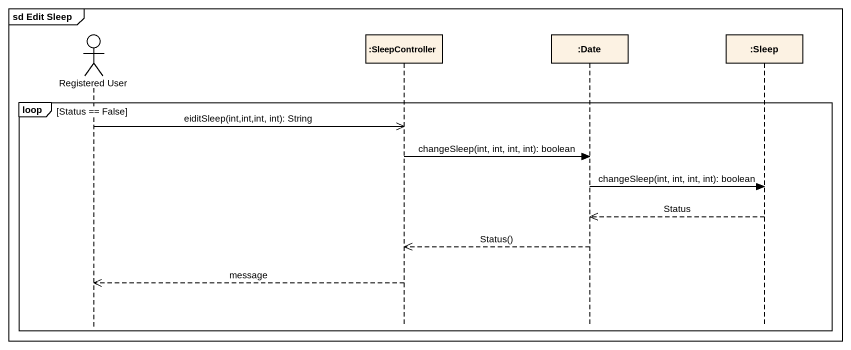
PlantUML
@startuml
mainframe sd Edit Sleep
hide footbox
actor "Registered User" as Registered_User
participant ":SleepController" as SleepController
participant ":Date" as Date
participant ":Sleep" as Sleep

loop Status == False
  Registered_User ->> SleepController : eiditSleep(int,int,int, int): String
  SleepController -> Date : changeSleep(int, int, int, int): boolean
  Date -> Sleep : changeSleep(int, int, int, int): boolean
  Sleep -->> Date : Status
  Date -->> SleepController : Status()
  SleepController -->> Registered_User : message
end
@enduml
